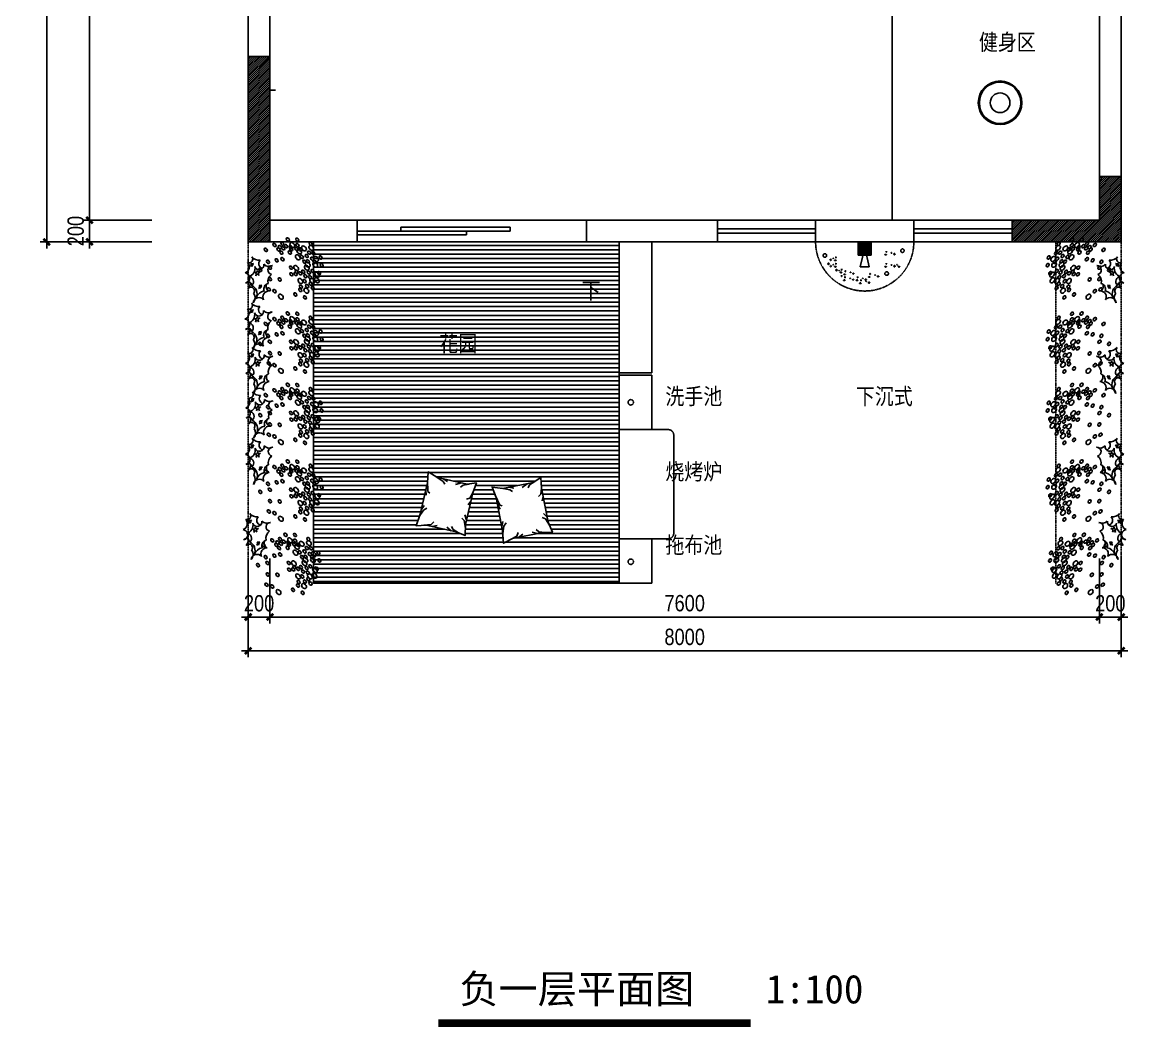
# Model space of a CAD drawing. Extents: x 160245 to 405305, y -111140 to 232735.
# Drawn here: x 258758 to 268899, y 38816 to 48023 of the extents above; entities that cross this region are included whole.
import ezdxf

# ---------------------------------------------------------------- set-up
doc = ezdxf.new("R2010")
doc.units = 0
doc.header["$LTSCALE"] = 10
doc.header["$MEASUREMENT"] = 0
doc.linetypes.add('( Dashed )', pattern=[0.75, 0.5, -0.25])
doc.linetypes.add('HIDDEN', pattern=[0.375, 0.25, -0.125])
doc.layers.get('Defpoints').update_dxf_attribs({"color": 229})
for name, color, linetype in [('DIM_SYMB', 3, 'Continuous'), ('Door 门', 107, 'Continuous'), ('P-Furniture 家具', 153, 'Continuous'), ('P-O wall 原始墙体', 245, 'Continuous'), ('P-o 原建筑尺寸', 8, 'Continuous'), ('P-Stair 楼梯（原建筑设备）', 159, 'Continuous'), ('P-Text  平面文字', 9, 'Continuous'), ('P-Ware 洁具', 153, 'Continuous'), ('P-window 窗', 107, 'Continuous'), ('PUB_TEXT', 30, 'Continuous'), ('家具填充', 250, 'Continuous')]:
    doc.layers.add(name, color=color, linetype=linetype)
doc.styles.add('PDC DIM', font='PMingLiU-ExtB.ttf', dxfattribs={"width": 0.85})
doc.styles.add('黑体', font='simhei.ttf')
doc.dimstyles.new('PDC-A2', dxfattribs={"dimscale": 0, "dimtxt": 2.5, "dimasz": 1, "dimexe": 1, "dimexo": 1, "dimgap": 0.7, "dimtad": 1, "dimdec": 0, "dimtxsty": 'PDC DIM', "dimblk": 'ARCHTICK', "dimcen": 1, "dimdle": 1, "dimclrd": 8, "dimclre": 8, "dimclrt": 9, "dimadec": 0, "dimazin": 0, "dimtfac": 1, "dimtdec": 0, "dimtix": 1, "dimtmove": 2, "dimatfit": 3, "dimldrblk": 'PDC A2 T R', "dimfxl": 10, "dimfxlon": 1, "dimarcsym": 0})
pattern_1 = [(45, (49913.12, 4e-12), (-8.83883476, 8.83883476), [])]

# ---------------------------------------------------------------- blocks, each defined once
blk = doc.blocks.new('_ArchTick')
at = {"color": 0, "linetype": 'ByBlock', "const_width": 0.4}
blk.add_lwpolyline([(-0.5, -0.5), (0.5, 0.5)], dxfattribs=at)
blk = doc.blocks.new('*D1090')
at = {"layer": 'Defpoints', "color": 0, "transparency": 16777216}
for p in [(260829, 43168), (261029, 43168), (261029, 42572)]:
    blk.add_point(p, dxfattribs=at)
at = {"layer": 'P-o 原建筑尺寸', "color": 8, "lineweight": -2, "transparency": 16777216}
for p, q in [((260829, 43108), (260829, 42512)), ((261029, 43108), (261029, 42512)), ((260829, 42572), (260769, 42572)), ((260829, 42572), (261029, 42572)), ((261029, 42572), (261089, 42572))]:
    blk.add_line(p, q, dxfattribs=at)
at = {"layer": 'P-o 原建筑尺寸', "color": 8, "lineweight": -2, "transparency": 16777216, "xscale": 60, "yscale": 60, "zscale": 60}
blk.add_blockref('_ArchTick', (260829, 42572), dxfattribs=at)
at = {"layer": 'P-o 原建筑尺寸', "color": 8, "lineweight": -2, "transparency": 16777216, "xscale": 60, "yscale": 60, "zscale": 60, "rotation": 180}
blk.add_blockref('_ArchTick', (261029, 42572), dxfattribs=at)
at = {"layer": 'P-o 原建筑尺寸', "color": 9, "transparency": 16777216, "insert": (260929, 42697), "char_height": 150, "attachment_point": 5, "style": 'PDC DIM'}
blk.add_mtext('200', dxfattribs=at)
blk = doc.blocks.new('PDC A2 T R')
at = {"color": 0, "linetype": 'ByBlock'}
blk.add_line((0, 0), (-2, 0), dxfattribs=at)
for points in [[(-2.15, 0.89), (-1.49, 1.35), (-0.6, 0), (0, 0)], [(-2.15, -0.89), (-1.49, -1.35), (-0.6, 0), (0, 0)]]:
    blk.add_solid(points, dxfattribs=at)
blk = doc.blocks.new('*D1091')
at = {"layer": 'Defpoints', "color": 0, "transparency": 16777216}
for p in [(261029, 43168), (268629, 43168), (268629, 42572)]:
    blk.add_point(p, dxfattribs=at)
at = {"layer": 'P-o 原建筑尺寸', "color": 8, "lineweight": -2, "transparency": 16777216}
for p, q in [((261029, 43108), (261029, 42512)), ((268629, 43108), (268629, 42512)), ((260969, 42572), (268689, 42572))]:
    blk.add_line(p, q, dxfattribs=at)
at = {"layer": 'P-o 原建筑尺寸', "color": 8, "lineweight": -2, "transparency": 16777216, "xscale": 60, "yscale": 60, "zscale": 60, "rotation": 180}
blk.add_blockref('_ArchTick', (261029, 42572), dxfattribs=at)
at = {"layer": 'P-o 原建筑尺寸', "color": 8, "lineweight": -2, "transparency": 16777216, "xscale": 60, "yscale": 60, "zscale": 60}
blk.add_blockref('_ArchTick', (268629, 42572), dxfattribs=at)
at = {"layer": 'P-o 原建筑尺寸', "color": 9, "transparency": 16777216, "insert": (264829, 42698), "char_height": 150, "attachment_point": 5, "style": 'PDC DIM'}
blk.add_mtext('7600', dxfattribs=at)
blk = doc.blocks.new('*D1092')
at = {"layer": 'Defpoints', "color": 0, "transparency": 16777216}
for p in [(268629, 43168), (268829, 43188), (268829, 42572)]:
    blk.add_point(p, dxfattribs=at)
at = {"layer": 'P-o 原建筑尺寸', "color": 8, "lineweight": -2, "transparency": 16777216}
for p, q in [((268629, 43108), (268629, 42512)), ((268829, 43128), (268829, 42512)), ((268629, 42572), (268569, 42572)), ((268629, 42572), (268829, 42572)), ((268829, 42572), (268889, 42572))]:
    blk.add_line(p, q, dxfattribs=at)
at = {"layer": 'P-o 原建筑尺寸', "color": 8, "lineweight": -2, "transparency": 16777216, "xscale": 60, "yscale": 60, "zscale": 60}
blk.add_blockref('_ArchTick', (268629, 42572), dxfattribs=at)
at = {"layer": 'P-o 原建筑尺寸', "color": 8, "lineweight": -2, "transparency": 16777216, "xscale": 60, "yscale": 60, "zscale": 60, "rotation": 180}
blk.add_blockref('_ArchTick', (268829, 42572), dxfattribs=at)
at = {"layer": 'P-o 原建筑尺寸', "color": 9, "transparency": 16777216, "insert": (268729, 42697), "char_height": 150, "attachment_point": 5, "style": 'PDC DIM'}
blk.add_mtext('200', dxfattribs=at)
blk = doc.blocks.new('*D1087')
at = {"layer": 'Defpoints', "color": 0, "transparency": 16777216}
for p in [(260829, 43072), (268829, 43072), (268829, 42263)]:
    blk.add_point(p, dxfattribs=at)
at = {"layer": 'P-o 原建筑尺寸', "color": 8, "lineweight": -2, "transparency": 16777216}
for p, q in [((260829, 42863), (260829, 42203)), ((268829, 42863), (268829, 42203)), ((260769, 42263), (268889, 42263))]:
    blk.add_line(p, q, dxfattribs=at)
at = {"layer": 'P-o 原建筑尺寸', "color": 8, "lineweight": -2, "transparency": 16777216, "xscale": 60, "yscale": 60, "zscale": 60, "rotation": 180}
blk.add_blockref('_ArchTick', (260829, 42263), dxfattribs=at)
at = {"layer": 'P-o 原建筑尺寸', "color": 8, "lineweight": -2, "transparency": 16777216, "xscale": 60, "yscale": 60, "zscale": 60}
blk.add_blockref('_ArchTick', (268829, 42263), dxfattribs=at)
at = {"layer": 'P-o 原建筑尺寸', "color": 9, "transparency": 16777216, "insert": (264829, 42389), "char_height": 150, "attachment_point": 5, "style": 'PDC DIM'}
blk.add_mtext('8000', dxfattribs=at)
blk = doc.blocks.new('*D1075')
at = {"layer": 'Defpoints', "color": 0, "transparency": 16777216}
for p in [(260005, 50509), (259375, 46209), (260005, 46209)]:
    blk.add_point(p, dxfattribs=at)
at = {"layer": 'P-o 原建筑尺寸', "color": 8, "lineweight": -2, "transparency": 16777216}
for p, q in [((259945, 50509), (259315, 50509)), ((259375, 50569), (259375, 46149)), ((259945, 46209), (259315, 46209))]:
    blk.add_line(p, q, dxfattribs=at)
at = {"layer": 'P-o 原建筑尺寸', "color": 8, "lineweight": -2, "transparency": 16777216, "xscale": 60, "yscale": 60, "zscale": 60}
for p, rotation in [((259375, 50509), 90), ((259375, 46209), 270)]:
    blk.add_blockref('_ArchTick', p, dxfattribs=dict(at, rotation=rotation))
at = {"layer": 'P-o 原建筑尺寸', "color": 9, "transparency": 16777216, "insert": (259249, 48359), "char_height": 150, "attachment_point": 5, "rotation": 90, "style": 'PDC DIM'}
blk.add_mtext('4300', dxfattribs=at)
blk = doc.blocks.new('*D1076')
at = {"layer": 'Defpoints', "color": 0, "transparency": 16777216}
for p in [(260005, 46209), (259375, 46009), (260005, 46009)]:
    blk.add_point(p, dxfattribs=at)
at = {"layer": 'P-o 原建筑尺寸', "color": 8, "lineweight": -2, "transparency": 16777216}
for p, q in [((259375, 46209), (259375, 46269)), ((259945, 46209), (259315, 46209)), ((259375, 46209), (259375, 46009)), ((259945, 46009), (259315, 46009)), ((259375, 46009), (259375, 45949))]:
    blk.add_line(p, q, dxfattribs=at)
at = {"layer": 'P-o 原建筑尺寸', "color": 8, "lineweight": -2, "transparency": 16777216, "xscale": 60, "yscale": 60, "zscale": 60}
for p, rotation in [((259375, 46209), 270), ((259375, 46009), 90)]:
    blk.add_blockref('_ArchTick', p, dxfattribs=dict(at, rotation=rotation))
at = {"layer": 'P-o 原建筑尺寸', "color": 9, "transparency": 16777216, "insert": (259249, 46109), "char_height": 150, "attachment_point": 5, "rotation": 90, "style": 'PDC DIM'}
blk.add_mtext('200', dxfattribs=at)
blk = doc.blocks.new('*D1077')
at = {"layer": 'Defpoints', "color": 0, "transparency": 16777216}
for p in [(260070, 52809), (258983, 46009), (260070, 46009)]:
    blk.add_point(p, dxfattribs=at)
at = {"layer": 'P-o 原建筑尺寸', "color": 8, "lineweight": -2, "transparency": 16777216}
for p, q in [((258983, 52869), (258983, 45949)), ((259583, 52809), (258923, 52809)), ((259583, 46009), (258923, 46009))]:
    blk.add_line(p, q, dxfattribs=at)
at = {"layer": 'P-o 原建筑尺寸', "color": 8, "lineweight": -2, "transparency": 16777216, "xscale": 60, "yscale": 60, "zscale": 60}
for p, rotation in [((258983, 52809), 90), ((258983, 46009), 270)]:
    blk.add_blockref('_ArchTick', p, dxfattribs=dict(at, rotation=rotation))
at = {"layer": 'P-o 原建筑尺寸', "color": 9, "transparency": 16777216, "insert": (258856, 49409), "char_height": 150, "attachment_point": 5, "rotation": 90, "style": 'PDC DIM'}
blk.add_mtext('6800', dxfattribs=at)
blk = doc.blocks.new('A$C17F62748')
at = {"linetype": 'ByBlock'}
for p, q in [((60, 50), (19, 227)), ((19, 227), (101, 227)), ((101, 227), (60, 50)), ((120, 0), (0, 120)), ((0, 0), (120, 120)), ((18, 102), (102, 102)), ((18, 90), (102, 90)), ((18, 78), (102, 78)), ((18, 66), (102, 66)), ((18, 54), (102, 54)), ((18, 42), (102, 42)), ((18, 30), (102, 30)), ((99, 28), (21, 28)), ((21, 28), (21, 0)), ((51, 59), (51, 28)), ((69, 59), (69, 28)), ((99, 0), (99, 28))]:
    blk.add_line(p, q, dxfattribs=at)
for points in [[(0, 120), (120, 120), (120, 0), (0, 0)], [(12, 108), (108, 108), (108, 12), (12, 12)], [(18, 102), (102, 102), (102, 18), (18, 18)]]:
    blk.add_lwpolyline(points, close=True, dxfattribs=at)
blk = doc.blocks.new('8888')
for centre, radius, start, end in [((2288, -63664), 62.6, 306.3054, 24.0967), ((2386, -63643), 41, 173.9532, 342.979), ((2491, -63621), 74.3, 207.7672, 279.1645), ((2199, -63746), 84.8, 302.4412, 359.9063), ((2318, -63717), 44.7, 219.5806, 340.1237), ((2326, -63759), 43.6, 284.3848, 91.6659), ((2373, -63764), 17.9, 274.6428, 30.9756), ((2377, -63796), 14.8, 327.7782, 101.4086), ((2410, -63752), 22.7, 186.4922, 301.0639), ((2422, -63786), 14.2, 88.7461, 268.27), ((2556, -63686), 53.8, 188.1067, 284.2948), ((2534, -63673), 44.7, 233.9974, 329.9151), ((2443, -63766), 72.3, 349.2586, 9.6586), ((2532, -63746), 18.7, 204.6365, 285.8876), ((2524, -63796), 18.7, 29.9459, 122.2834), ((2554, -63773), 19, 153.9803, 225.6496), ((2661, -63733), 92.7, 183.1536, 245.1013), ((2628, -63700), 55.7, 174.5099, 290.9726), ((2677, -63798), 53.9, 121.7479, 257.882), ((2263, -63846), 34.3, 333.1522, 121.8351), ((2328, -63909), 58.5, 14.8823, 126.064), ((2324, -63800), 18.7, 204.6365, 285.8876), ((2236, -63820), 72.3, 349.2586, 9.6586), ((2317, -63850), 18.7, 29.9459, 122.2834), ((2346, -63827), 19, 153.9803, 225.6496), ((2346, -63878), 78.1, 8.8774, 96.9404), ((2431, -63905), 47.6, 100.6193, 166.4738), ((2408, -63818), 23.1, 53.1636, 141.728), ((2466, -63869), 43.1, 30.9721, 176.2858), ((2431, -63905), 47.6, 6.1926, 97.0502), ((2502, -63879), 32.2, 88.049, 221.4813), ((2486, -63919), 58.5, 39.2597, 101.2333), ((2578, -63895), 89.1, 60.3648, 147.4395), ((2553, -63859), 31.9, 40.1536, 227.3213), ((2614, -63898), 69.7, 42.1528, 121.3318)]:
    blk.add_arc(centre, radius, start, end)
blk = doc.blocks.new('GERT43')
at = {"extrusion": (0, 0, -1)}
for centre, major_axis, start_param, end_param in [((324240, -609662), (-13.7, 10.4), 1.570796326783838, 7.853981633963424), ((324332, -609672), (-13.7, 10.4), 1.570796326783838, 7.853981633963424), ((324457, -609626), (-20.6, 15.7), 1.570796326795163, 7.853981633974749), ((324525, -609665), (-13.7, 10.4), 1.570796326783838, 7.853981633963424), ((324579, -609671), (-13.7, 10.4), 1.570796326783838, 7.853981633963424), ((324186, -609759), (-13.7, 10.4), 1.570796326783838, 7.853981633963424), ((324213, -609795), (-13.7, 10.4), 1.570796326783838, 7.853981633963424), ((324239, -609725), (-20.6, 15.7), 1.570796326795163, 7.853981633974749), ((324239, -609767), (-13.7, 10.4), 1.570796326783838, 7.853981633963424), ((324295, -609720), (-13.7, 10.4), 1.570796326783838, 7.853981633963424), ((324295, -609752), (-13.7, 10.4), 1.570796326783838, 7.853981633963424), ((324309, -609801), (-20.6, 15.7), 1.570796326795163, 7.853981633974749), ((324498, -609779), (-13.7, 10.4), 1.570796326783838, 7.853981633963424), ((324586, -609766), (-13.7, 10.4), 1.570796326783838, 7.853981633963424), ((324163, -609837), (-20.6, 15.7), 1.570796326795163, 7.853981633974749), ((324155, -609904), (-13.7, 10.4), 1.570796326783838, 7.853981633963424), ((324169, -609889), (-20.6, 15.7), 1.570796326795163, 7.853981633974749), ((324204, -609823), (-20.6, 15.7), 1.570796326795163, 7.853981633974749), ((324229, -609852), (-13.7, 10.4), 1.570796326783838, 7.853981633963424), ((324248, -609892), (-13.7, 10.4), 1.570796326783838, 7.853981633963424), ((324272, -609808), (-13.7, 10.4), 1.570796326783838, 7.853981633963424), ((324273, -609853), (-13.7, 10.4), 1.570796326783838, 7.853981633963424), ((324300, -609890), (-13.7, 10.4), 1.570796326783838, 7.853981633963424), ((324324, -609870), (-13.7, 10.4), 1.570796326783838, 7.853981633963424), ((324359, -609877), (-13.7, 10.4), 1.570796326783838, 7.853981633963424), ((324370, -609911), (-20.6, 15.7), 1.570796326795163, 7.853981633974749), ((324365, -609856), (-13.7, 10.4), 1.570796326783838, 7.853981633963424), ((324402, -609846), (-13.7, 10.4), 1.570796326783838, 7.853981633963424), ((324417, -609905), (-13.7, 10.4), 1.570796326783838, 7.853981633963424), ((324608, -609868), (-13.7, 10.4), 1.570796326783838, 7.853981633963424), ((324690, -609832), (-13.7, 10.4), 1.570796326783838, 7.853981633963424), ((324146, -609981), (-13.7, 10.4), 1.570796326783838, 7.853981633963424), ((324204, -609973), (-20.6, 15.7), 1.570796326795163, 7.853981633974749), ((324217, -609999), (-13.7, 10.4), 1.570796326783838, 7.853981633963424), ((324217, -609913), (-13.7, 10.4), 1.570796326783838, 7.853981633963424), ((324272, -609961), (-20.6, 15.7), 1.570796326795163, 7.853981633974749), ((324275, -609931), (-20.6, 15.7), 1.570796326795163, 7.853981633974749), ((324277, -609991), (-13.7, 10.4), 1.570796326783838, 7.853981633963424), ((324308, -609982), (-13.7, 10.4), 1.570796326783838, 7.853981633963424), ((324374, -610010), (-20.6, 15.7), 1.570796326795163, 7.853981633974749), ((324509, -609966), (-13.7, 10.4), 1.570796326783838, 7.853981633963424), ((324559, -609946), (-13.7, 10.4), 1.570796326783838, 7.853981633963424), ((324635, -609918), (-13.7, 10.4), 1.570796326783838, 7.853981633963424), ((324169, -610049), (-13.7, 10.4), 1.570796326783838, 7.853981633963424), ((324207, -610027), (-20.6, 15.7), 1.570796326795163, 7.853981633974749), ((324242, -610076), (-13.7, 10.4), 1.570796326783838, 7.853981633963424), ((324243, -610022), (-13.7, 10.4), 1.570796326783838, 7.853981633963424), ((324280, -610072), (-13.7, 10.4), 1.570796326783838, 7.853981633963424), ((324296, -610037), (-13.7, 10.4), 1.570796326783838, 7.853981633963424), ((324334, -610101), (-20.6, 15.7), 1.570796326795163, 7.853981633974749), ((324338, -610021), (-13.7, 10.4), 1.570796326783838, 7.853981633963424), ((324371, -610065), (-20.6, 15.7), 1.570796326795163, 7.853981633974749), ((324364, -610085), (-13.7, 10.4), 1.570796326783838, 7.853981633963424), ((324401, -610082), (-13.7, 10.4), 1.570796326783838, 7.853981633963424), ((324445, -610111), (-20.6, 15.7), 1.570796326795163, 7.853981633974749), ((324448, -610072), (-13.7, 10.4), 1.570796326783838, 7.853981633963424), ((324454, -610039), (-13.7, 10.4), 1.570796326783838, 7.853981633963424), ((324456, -610088), (-13.7, 10.4), 1.570796326783838, 7.853981633963424), ((324499, -610089), (-13.7, 10.4), 1.570796326783838, 7.853981633963424), ((324522, -610065), (-13.7, 10.4), 1.570796326783838, 7.853981633963424), ((324530, -610023), (-13.7, 10.4), 1.570796326783838, 7.853981633963424), ((324537, -610105), (-13.7, 10.4), 1.570796326783838, 7.853981633963424), ((324554, -610070), (-13.7, 10.4), 1.570796326783838, 7.853981633963424), ((324561, -610047), (-13.7, 10.4), 1.570796326783838, 7.853981633963424), ((324605, -610080), (-13.7, 10.4), 1.570796326783838, 7.853981633963424), ((324675, -610021), (-13.7, 10.4), 1.570796326783838, 7.853981633963424), ((324270, -610119), (-20.6, 15.7), 1.570796326795163, 7.853981633974749), ((324282, -610154), (-13.7, 10.4), 1.570796326783838, 7.853981633963424), ((324398, -610118), (-13.7, 10.4), 1.570796326783838, 7.853981633963424), ((324410, -610168), (-13.7, 10.4), 1.570796326783838, 7.853981633963424), ((324495, -610153), (-13.7, 10.4), 1.570796326783838, 7.853981633963424)]:
    blk.add_ellipse(centre, major_axis=major_axis, ratio=0.689655, start_param=start_param, end_param=end_param, dxfattribs=at)

msp = doc.modelspace()

# ---------------------------------------------------------------- hatches: boundary and pattern name
at = {"layer": 'P-O wall 原始墙体'}
h = msp.add_hatch(dxfattribs=at)
h.set_pattern_fill('ANSI31', color=256, scale=100, style=0)
h.set_pattern_definition(pattern_1)
h.paths.add_polyline_path([(261028.8, 47709.4), (261028.8, 46009.4), (260828.8, 46009.4), (260828.8, 47709.4)])
h = msp.add_hatch(dxfattribs=at)
h.set_pattern_fill('ANSI31', color=256, scale=100, style=0)
h.set_pattern_definition(pattern_1)
h.paths.add_polyline_path([(268828.8, 46609.4), (268828.8, 46009.4), (268628.8, 46209.4), (268628.8, 46609.4)])
h = msp.add_hatch(dxfattribs=at)
h.set_pattern_fill('ANSI31', color=256, scale=100, style=0)
h.set_pattern_definition(pattern_1)
h.paths.add_polyline_path([(268628.8, 46209.4), (268828.8, 46009.4), (267828.8, 46009.4), (267828.8, 46209.4)])
at = {"layer": '家具填充'}
h = msp.add_hatch(dxfattribs=at)
h.set_pattern_fill('_USER', color=251, scale=40, style=0, pattern_type=0)
h.set_pattern_definition([(0, (-59907.865, -32663.56), (0, 40), [])])
h.paths.add_polyline_path([(261428.8, 42881.9), (264228.8, 42881.9), (264228.8, 46009.4), (261428.8, 46009.4)])
h.paths.add_polyline_path([(262477.7, 43901.9), (262563.4, 43849.9), (262837.3, 43787.9), (262920.5, 43801.5), (262886.7, 43709.5), (262820.9, 43419.2), (262817.5, 43318.1), (262736.3, 43351.7), (262460.3, 43414.3), (262368.2, 43409.1), (262405.3, 43515.6), (262472.2, 43801.2)], flags=16)
h.paths.add_polyline_path([(263064.8, 43762.6), (263164.2, 43750), (263439.7, 43804.8), (263510.1, 43851.2), (263516.7, 43753.3), (263578.6, 43442.2), (263616.6, 43348.4), (263528.8, 43346.1), (263251.2, 43290.9), (263169.2, 43248.7), (263159.7, 43361.1), (263100.8, 43668.4)], flags=16)

# ---------------------------------------------------------------- linework, layer by layer
at = {"layer": 'DIM_SYMB', "const_width": 70}
msp.add_lwpolyline([(262572.9, 38851.2), (265432.7, 38851.2)], dxfattribs=at)
at = {"layer": 'Door 门', "color": 8, "linetype": '( Dashed )'}
msp.add_line((261828.8, 46209.4), (263928.8, 46209.4), dxfattribs=at)
at = {"layer": 'Door 门'}
for points in [[(262228.8, 46143.4), (262228.8, 46109.4), (263228.8, 46109.4), (263228.8, 46143.4)], [(261828.8, 46109.4), (261828.8, 46075.3), (262828.8, 46075.3), (262828.8, 46109.4)]]:
    msp.add_lwpolyline(points, close=True, dxfattribs=at)
at = {"layer": 'P-Furniture 家具', "color": 250, "linetype": '( Dashed )'}
for p, q in [((266728.8, 50509.4), (266728.8, 46209.4)), ((261078.8, 47399.4), (261028.8, 47399.4)), ((264528.8, 44789.4), (264228.8, 44789.4)), ((264528.8, 44789.4), (264528.8, 44289.4)), ((264678.8, 44289.4), (264228.8, 44289.4)), ((264728.8, 44239.4), (264728.8, 43339.4)), ((264678.8, 43289.4), (264228.8, 43289.4)), ((264528.8, 43289.4), (264528.8, 42881.9)), ((264528.8, 42881.9), (264228.8, 42881.9))]:
    msp.add_line(p, q, dxfattribs=at)
at = {"layer": 'P-Furniture 家具', "color": 251}
for p, q in [((262473.4, 43822.2), (262475.2, 43723)), ((262551.6, 43857.1), (262615.4, 43814.6)), ((262615.1, 43838.2), (262655, 43813.2)), ((262615.4, 43814.6), (262630.8, 43790.2)), ((263454.4, 43814.5), (263407.9, 43782.6)), ((262457.5, 43738.4), (262461.6, 43688.1)), ((262475.2, 43723), (262492.6, 43707.6)), ((262782.8, 43800.2), (262728.7, 43787)), ((262799.2, 43780.5), (262775.9, 43761.1)), ((262854.6, 43790.7), (262799.2, 43780.5)), ((262886.7, 43709.5), (262859.3, 43660.6)), ((263150.5, 43751.8), (263226.1, 43738.9)), ((263216.2, 43760.4), (263262.8, 43753.7)), ((263226.1, 43738.9), (263250.1, 43722.9)), ((263384.9, 43793.9), (263340.8, 43759.8)), ((263407.9, 43782.6), (263394.4, 43755.4)), ((263516.7, 43753.3), (263511.5, 43697.5)), ((262859.3, 43660.6), (262830.7, 43651.9)), ((262869.5, 43633.6), (262844, 43601.4)), ((263093.3, 43688), (263135.4, 43598.1)), ((263511.5, 43697.5), (263489, 43677.9)), ((263531.9, 43677), (263521.6, 43637.2)), ((262397.4, 43492.9), (262434.4, 43551.1)), ((262414.7, 43555.5), (262442.4, 43594.8)), ((262434.4, 43551.1), (262466.7, 43568.4)), ((262830, 43459.5), (262813.5, 43508.8)), ((263112.9, 43605), (263137.1, 43560.7)), ((263135.4, 43598.1), (263157.5, 43591.2)), ((263570.5, 43482.7), (263535.3, 43521)), ((262438.9, 43413.1), (262505, 43419.3)), ((262505, 43419.3), (262529.6, 43444.1)), ((262516.1, 43401.6), (262562.1, 43412)), ((262809.2, 43456.6), (262787.7, 43478.6)), ((262819.8, 43387.7), (262809.2, 43456.6)), ((263152, 43401.3), (263161.3, 43448.5)), ((263161.8, 43337.1), (263171.8, 43405.3)), ((263171.8, 43405.3), (263194.3, 43434.3)), ((263552.7, 43471.6), (263524.1, 43482.9)), ((263590.4, 43412.9), (263552.7, 43471.6)), ((262689.3, 43362.4), (262649.1, 43394.2)), ((262707, 43373.5), (262692.5, 43401.4)), ((262755, 43344), (262707, 43373.5)), ((263232.2, 43281.1), (263290, 43313.6)), ((263290, 43313.6), (263302.3, 43346.3)), ((263307.4, 43302), (263345.1, 43330.2)), ((263481.5, 43336.7), (263431.8, 43349.4)), ((263493.1, 43354), (263468.5, 43373.7)), ((263549, 43346.6), (263493.1, 43354))]:
    msp.add_line(p, q, dxfattribs=at)
at = {"layer": 'P-Furniture 家具'}
msp.add_lwpolyline([(261428.8, 46009.4), (264228.8, 46009.4), (264228.8, 42881.9), (261428.8, 42881.9)], close=True, dxfattribs=at)
at = {"layer": 'P-Furniture 家具', "color": 251}
for points in [[(262405.3, 43515.6), (262368.2, 43409.1), (262460.3, 43414.3), (262736.3, 43351.7), (262817.5, 43318.1), (262820.9, 43419.2), (262886.7, 43709.5), (262920.5, 43801.5), (262837.3, 43787.9), (262563.4, 43849.9), (262477.7, 43901.9), (262472.2, 43801.2)], [(263159.7, 43361.1), (263169.2, 43248.7), (263251.2, 43290.9), (263528.8, 43346.1), (263616.6, 43348.4), (263578.6, 43442.2), (263516.7, 43753.3), (263510.1, 43851.2), (263439.7, 43804.8), (263164.2, 43750), (263064.8, 43762.6), (263100.8, 43668.4)]]:
    msp.add_lwpolyline(points, close=True, dxfattribs=at)
at = {"layer": 'P-Furniture 家具'}
for radius in [200, 190, 90]:
    msp.add_circle((267719.1, 47284.4), radius, dxfattribs=at)
at = {"layer": 'P-Furniture 家具', "color": 250, "linetype": '( Dashed )'}
for centre, radius in [((266824.9, 45928.8), 16.3), ((266113.2, 45885.1), 16.3), ((266680.1, 45719.6), 16.3), ((264335.5, 44539.4), 24.7), ((264335.5, 43078.8), 24.7)]:
    msp.add_circle(centre, radius, dxfattribs=at)
for centre, radius, start, end in [((266478.8, 46009.4), 450, 180, 0), ((264678.8, 44239.4), 50, 0, 90), ((264678.8, 43339.4), 50, 270, 0)]:
    msp.add_arc(centre, radius, start, end, dxfattribs=at)
for centre, major_axis, ratio in [((266166.8, 45845.6), (-5.84, 0), 0.9048011), ((266191, 45857.3), (-3.06, 0), 0.8178274), ((266208.6, 45840.4), (-7.64, 0), 0.3270041), ((266214.7, 45868.1), (0, -5.55), 0.4253372), ((266670.9, 45892.3), (-7.64, 0), 0.3270041), ((266677, 45920.1), (0, -5.55), 0.4253372), ((266724.4, 45909.2), (-3.06, 0), 0.8178274), ((266751.1, 45897.6), (-5.84, 0), 0.9048011), ((266146.7, 45808.4), (-6.29, 0), 1), ((266166.8, 45787.2), (-5.84, 0), 0.9048011), ((266191, 45798.8), (-3.06, 0), 0.8178274), ((266208.6, 45781.9), (-7.64, 0), 0.3270041), ((266214.7, 45809.7), (0, -5.55), 0.4253372), ((266220.1, 45751), (-6.29, 0), 1), ((266243.9, 45746.3), (-3.06, 0), 0.8178274), ((266267.6, 45757.1), (0, -5.55), 0.4253372), ((266302, 45740.5), (0, -5.55), 0.4253372), ((266670.9, 45781.9), (-7.64, 0), 0.3270041), ((266677, 45809.7), (0, -5.55), 0.4253372), ((266724.4, 45798.8), (-3.06, 0), 0.8178274), ((266751.1, 45787.2), (-5.84, 0), 0.9048011), ((266775.3, 45798.8), (-3.06, 0), 0.8178274), ((266793, 45781.9), (-7.64, 0), 0.3270041), ((266261.5, 45729.4), (-7.64, 0), 0.3270041), ((266267.6, 45698.7), (0, -5.55), 0.4253372), ((266292.7, 45658.2), (-7.64, 0), 0.3270041), ((266295.9, 45712.7), (-7.64, 0), 0.3270041), ((266298.8, 45685.9), (0, -5.55), 0.4253372), ((266346.3, 45675.1), (-3.06, 0), 0.8178274), ((266349.5, 45729.6), (-3.06, 0), 0.8178274), ((266373, 45663.4), (-5.84, 0), 0.9048011), ((266376.2, 45718), (-5.84, 0), 0.9048011), ((266407.7, 45658.4), (-7.64, 0), 0.3270041), ((266413.9, 45686.2), (0, -5.55), 0.4253372), ((266444.4, 45658.6), (0, -5.55), 0.4253372), ((266461.3, 45675.4), (-3.06, 0), 0.8178274), ((266488, 45663.7), (-5.84, 0), 0.9048011), ((266491.9, 45647.8), (-3.06, 0), 0.8178274), ((266518.6, 45636.1), (-5.84, 0), 0.9048011), ((266521.8, 45687.9), (-7.64, 0), 0.3270041), ((266527.9, 45715.6), (0, -5.55), 0.4253372), ((266575.4, 45704.8), (-3.06, 0), 0.8178274), ((266602.1, 45693.2), (-5.84, 0), 0.9048011), ((266438.3, 45630.8), (-7.64, 0), 0.3270041)]:
    msp.add_ellipse(centre, major_axis=major_axis, ratio=ratio, dxfattribs=at)
at = {"layer": 'P-O wall 原始墙体'}
for p, q in [((268628.8, 52709.4), (268628.8, 46609.4)), ((268828.8, 52709.4), (268828.8, 46609.4)), ((260828.8, 50509.4), (260828.8, 47709.4)), ((261028.8, 50509.4), (261028.8, 47709.4)), ((260828.8, 47709.4), (260828.8, 46009.4)), ((260828.8, 47709.4), (261028.8, 47709.4)), ((261028.8, 47709.4), (261028.8, 46009.4)), ((268628.8, 46609.4), (268628.8, 46209.4)), ((268628.8, 46609.4), (268828.8, 46609.4)), ((268828.8, 46609.4), (268828.8, 46009.4)), ((261828.8, 46209.4), (261028.8, 46209.4)), ((261828.8, 46209.4), (261828.8, 46009.4)), ((263928.8, 46209.4), (263928.8, 46009.4)), ((265128.8, 46209.4), (263928.8, 46209.4)), ((265128.8, 46209.4), (265128.8, 46009.4)), ((266928.8, 46209.4), (266028.8, 46209.4)), ((266028.8, 46209.4), (266028.8, 46009.4)), ((266928.8, 46209.4), (266928.8, 46009.4)), ((268628.8, 46209.4), (267828.8, 46209.4)), ((267828.8, 46209.4), (267828.8, 46009.4)), ((267828.8, 46209.4), (267828.8, 46009.4)), ((260828.8, 46009.4), (261028.8, 46009.4)), ((261828.8, 46009.4), (261028.8, 46009.4)), ((265128.8, 46009.4), (263928.8, 46009.4)), ((266928.8, 46009.4), (266028.8, 46009.4)), ((268828.8, 46009.4), (267828.8, 46009.4))]:
    msp.add_line(p, q, dxfattribs=at)
for points in [[(260828.8, 46009.4), (260828.8, 47709.4), (261028.8, 47709.4), (261028.8, 46009.4), (260828.8, 46009.4)], [(268828.8, 46609.4), (268628.8, 46609.4), (268628.8, 46209.4), (267828.8, 46209.4), (267828.8, 46009.4), (268828.8, 46009.4)]]:
    msp.add_lwpolyline(points, close=True, dxfattribs=at)
at = {"layer": 'P-Stair 楼梯（原建筑设备）', "linetype": 'HIDDEN'}
for p, q in [((260828.8, 46009.4), (260828.8, 42879.2)), ((261428.8, 46009.4), (261428.8, 42879.2)), ((268228.8, 46009.4), (268228.8, 42879.2)), ((268828.8, 46009.4), (268828.8, 42879.2))]:
    msp.add_line(p, q, dxfattribs=at)
at = {"layer": 'P-Stair 楼梯（原建筑设备）'}
for p, q in [((264228.8, 46009.4), (264228.8, 42881.9)), ((264528.8, 46009.4), (264528.8, 44809.4)), ((264528.8, 44809.4), (264228.8, 44809.4))]:
    msp.add_line(p, q, dxfattribs=at)
msp.add_lwpolyline([(264088.8, 45409.4, 0, 0, 0), (264364.7, 45409.4, 80, 0, 0), (264664.7, 45409.4, 0, 0, 0)], format="xyseb", dxfattribs=at)
at = {"layer": 'P-window 窗'}
for p, q in [((266028.8, 46209.4), (265128.8, 46209.4)), ((266928.8, 46209.4), (267828.8, 46209.4)), ((266028.8, 46129.4), (265128.8, 46129.4)), ((266028.8, 46089.4), (265128.8, 46089.4)), ((266928.8, 46129.4), (267828.8, 46129.4)), ((266928.8, 46089.4), (267828.8, 46089.4)), ((266028.8, 46009.4), (265128.8, 46009.4)), ((266928.8, 46009.4), (267828.8, 46009.4))]:
    msp.add_line(p, q, dxfattribs=at)

# ---------------------------------------------------------------- block references
at = {"layer": 'P-Furniture 家具'}
for name, p, rotation in [('GERT43', (463136.7, -614878.6), 168.9855720125217), ('8888', (324081.7, 54880.2), 276.0940804361151), ('8888', (324079.4, 54455.3), 276.0940804361151), ('GERT43', (463136.7, -615557.3), 168.9855720125217), ('8888', (324084.5, 54049.8), 276.0940804361151), ('GERT43', (463136.7, -616210.7), 168.9855720125217), ('8888', (324086.7, 53641.4), 276.0940804361151), ('8888', (324084.4, 53216.4), 276.0940804361151), ('GERT43', (463136.7, -616913.3), 168.9855720125217), ('8888', (324063.4, 52527.2), 276.0940804361151), ('GERT43', (463115.7, -617585.3), 168.9855720125217)]:
    msp.add_blockref(name, p, dxfattribs=dict(at, rotation=rotation))
at = {"layer": 'P-Furniture 家具', "xscale": -1}
for name, p, rotation in [('GERT43', (66520.9, -614878.6), 191.0144279874783), ('8888', (205575.8, 54880.2), 83.90591956388482), ('GERT43', (66520.9, -615557.3), 191.0144279874783), ('8888', (205573, 54049.8), 83.90591956388482), ('GERT43', (66520.9, -616210.7), 191.0144279874783), ('8888', (205573.1, 53216.4), 83.90591956388482), ('GERT43', (66520.9, -616913.3), 191.0144279874783), ('8888', (205594.2, 52527.2), 83.90591956388482), ('GERT43', (66541.9, -617585.3), 191.0144279874783)]:
    msp.add_blockref(name, p, dxfattribs=dict(at, rotation=rotation))
at = {"layer": 'P-Ware 洁具', "linetype": 'ByBlock', "rotation": 180}
msp.add_blockref('A$C17F62748', (266538.8, 46009.4), dxfattribs=at)

# ---------------------------------------------------------------- texts
at = {"layer": 'P-Text  平面文字', "char_height": 150, "width": 893.426, "attachment_point": 1, "style": 'PDC DIM'}
for s, insert in [('健身区', (267525.2, 47915)), ('下', (263884.8, 45637.3))]:
    msp.add_mtext(s, dxfattribs=dict(at, insert=insert))
at = {"layer": 'P-Text  平面文字', "char_height": 150, "attachment_point": 1, "style": 'PDC DIM'}
for s, insert in [('花园', (262580.9, 45153.9)), ('洗手池', (264652, 44669.5)), ('下沉式', (266397.5, 44669.5)), ('烧烤炉', (264652, 43979.7)), ('拖布池', (264652, 43307))]:
    msp.add_mtext_dynamic_manual_height_columns(s, width=893.426, gutter_width=1750, heights=[0], dxfattribs=dict(at, insert=insert))
at = {"layer": 'PUB_TEXT', "style": '黑体'}
for s, p in [('负一层平面图', (262765, 39032.5)), ('1:100', (265572.7, 39031.1))]:
    msp.add_text(s, height=262.87, dxfattribs=at).set_placement(p)

# ---------------------------------------------------------------- dimensions: what is measured, and where the dimension line sits
at = {"layer": 'P-o 原建筑尺寸'}
for base, p1, p2, picture, middle in [((258982.8, 46009.4), (260070.1, 52809.4), (260070.1, 46009.4), '*D1077', (258856.4, 49409.4)), ((259374.5, 46209.4), (260005.3, 50509.4), (260005.3, 46209.4), '*D1075', (259249, 48359.4)), ((259374.5, 46009.4), (260005.3, 46209.4), (260005.3, 46009.4), '*D1076', (259249, 46109.4))]:
    dim = msp.add_linear_dim(base=base, p1=p1, p2=p2, angle=90, dimstyle='PDC-A2', override={"dimscale": 60}, dxfattribs=at)
    dim.commit()
    dim.dimension.update_dxf_attribs({"geometry": picture, "text_midpoint": middle})
for base, p1, p2, picture, middle in [((261028.8, 42571.7), (260828.8, 43168.3), (261028.8, 43168.3), '*D1090', (260928.8, 42697.2)), ((268628.8, 42571.7), (261028.8, 43168.3), (268628.8, 43168.3), '*D1091', (264828.8, 42698.1)), ((268828.8, 42571.7), (268628.8, 43168.3), (268828.8, 43188.3), '*D1092', (268728.8, 42697.2)), ((268828.8, 42263.3), (260828.8, 43071.7), (268828.8, 43071.7), '*D1087', (264828.8, 42388.8))]:
    dim = msp.add_linear_dim(base=base, p1=p1, p2=p2, dimstyle='PDC-A2', override={"dimscale": 60}, dxfattribs=at)
    dim.commit()
    dim.dimension.update_dxf_attribs({"geometry": picture, "text_midpoint": middle})

doc.saveas('drawing.dxf')
